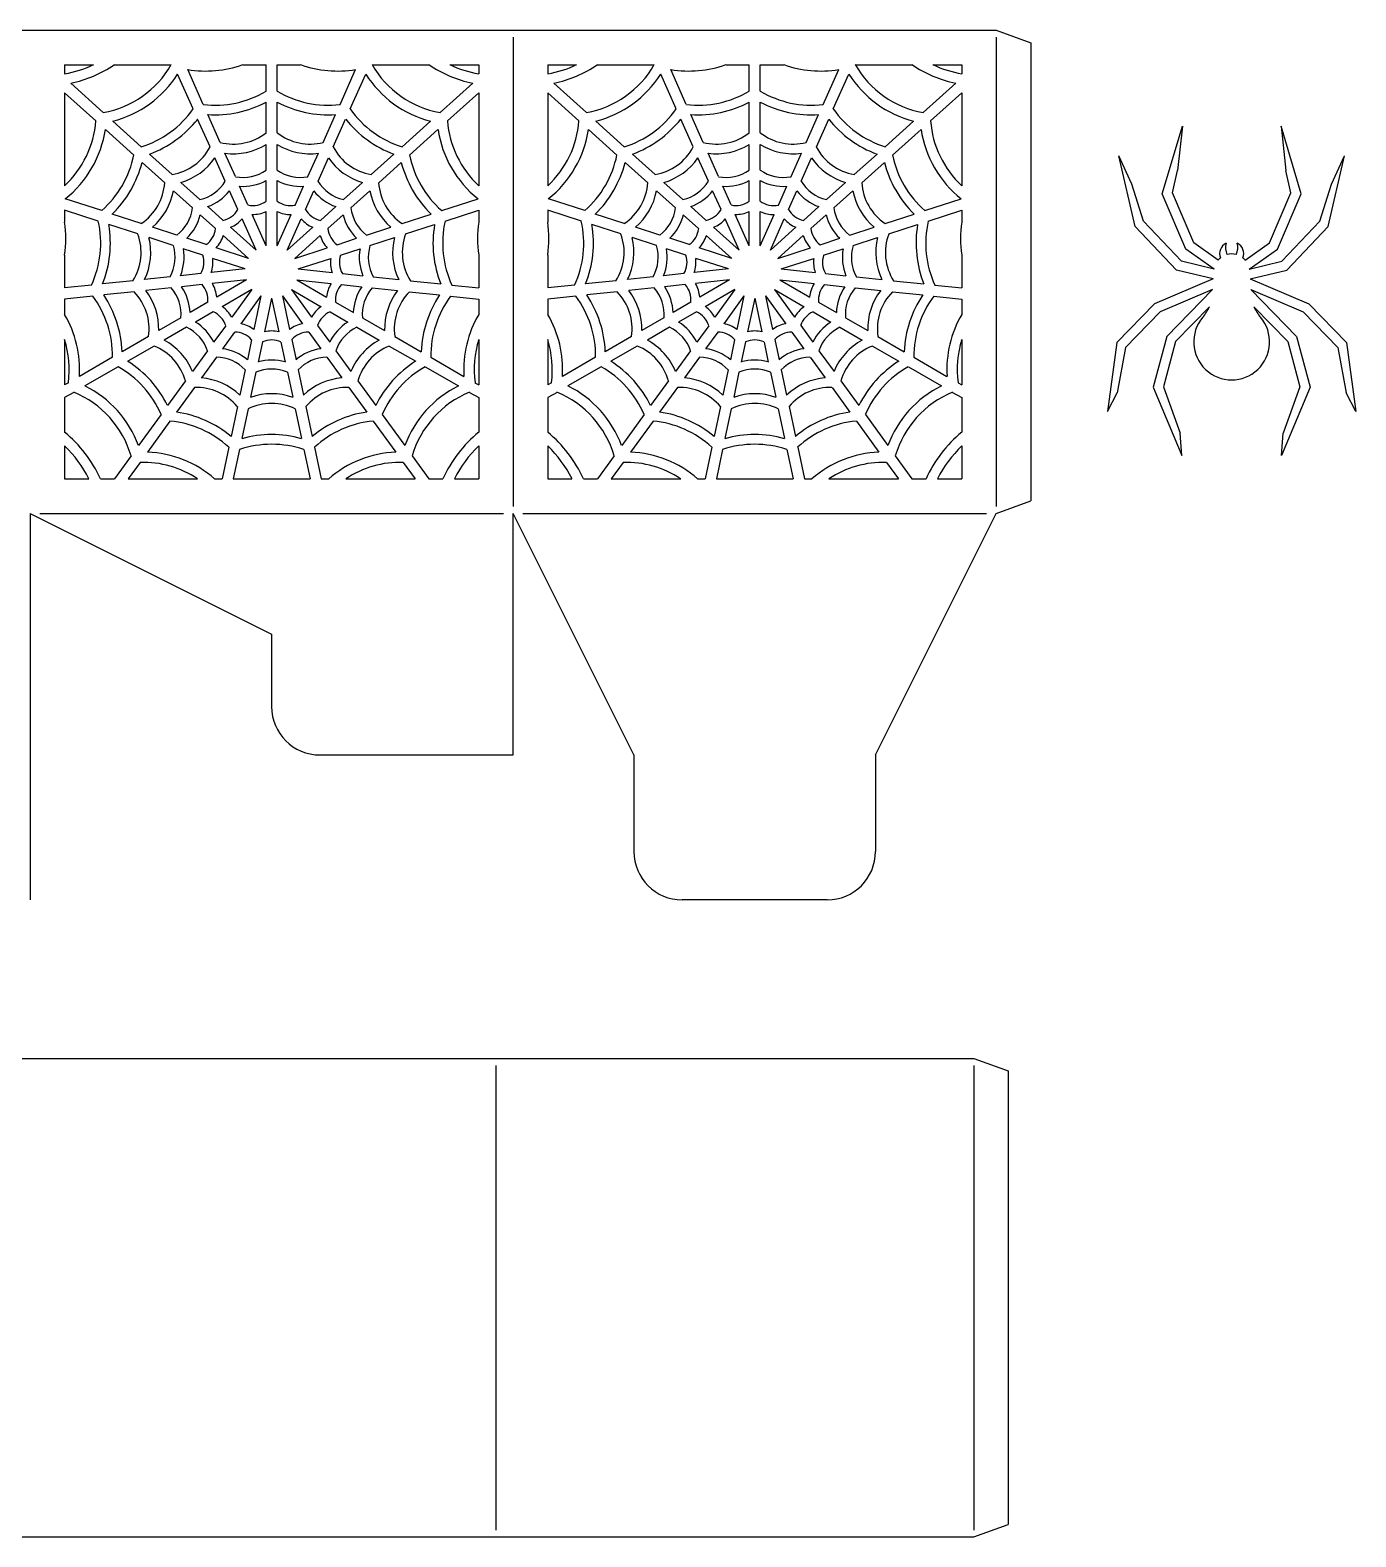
# Model space of a CAD drawing. Extents: x 50 to 382, y 132 to 350.
# Drawn here: x 190.1 to 382.2, y 131.5 to 349.8 of the extents above; entities that cross this region are included whole.
import ezdxf

# ---------------------------------------------------------------- set-up
doc = ezdxf.new("R2010")
doc.units = 0
doc.layers.get('0').update_dxf_attribs({"linetype": 'CONTINUOUS'})

msp = doc.modelspace()

# ---------------------------------------------------------------- linework, layer by layer
for p, q in [((50.07, 349.81), (330.07, 349.81)), ((330.07, 349.81), (335.07, 347.99)), ((260.07, 348.81), (260.07, 280.81)), ((330.07, 348.81), (330.07, 280.81)), ((335.07, 347.99), (335.07, 281.64)), ((195.07, 344.81), (195.07, 343.47)), ((195.07, 344.81), (199.26, 344.81)), ((202.31, 344.81), (210.51, 344.81)), ((213.7, 338.39), (211.45, 343.45)), ((215.16, 339.04), (212.91, 344.1)), ((220.88, 344.81), (224.27, 344.81)), ((224.27, 340.97), (224.27, 344.81)), ((225.87, 340.97), (225.87, 344.81)), ((225.87, 344.81), (229.27, 344.81)), ((234.98, 339.04), (237.24, 344.1)), ((236.44, 338.39), (238.7, 343.45)), ((239.63, 344.81), (247.84, 344.81)), ((250.89, 344.81), (255.07, 344.81)), ((255.07, 344.81), (255.07, 343.47)), ((265.07, 344.81), (265.07, 343.47)), ((265.07, 344.81), (269.26, 344.81)), ((272.31, 344.81), (280.51, 344.81)), ((283.7, 338.39), (281.45, 343.45)), ((285.16, 339.04), (282.91, 344.1)), ((290.88, 344.81), (294.27, 344.81)), ((294.27, 340.97), (294.27, 344.81)), ((295.87, 340.97), (295.87, 344.81)), ((295.87, 344.81), (299.27, 344.81)), ((304.98, 339.04), (307.24, 344.1)), ((306.44, 338.39), (308.7, 343.45)), ((309.63, 344.81), (317.84, 344.81)), ((320.89, 344.81), (325.07, 344.81)), ((325.07, 344.81), (325.07, 343.47)), ((199.6, 336.67), (195.07, 340.75)), ((195.07, 340.75), (195.07, 327.27)), ((200.67, 337.86), (195.95, 342.12)), ((249.47, 337.86), (254.2, 342.12)), ((250.54, 336.67), (255.07, 340.75)), ((255.07, 340.75), (255.07, 327.27)), ((269.6, 336.67), (265.07, 340.75)), ((265.07, 340.75), (265.07, 327.27)), ((270.67, 337.86), (265.95, 342.12)), ((319.47, 337.86), (324.2, 342.12)), ((320.54, 336.67), (325.07, 340.75)), ((325.07, 340.75), (325.07, 327.27)), ((224.27, 334.95), (224.27, 339.37)), ((225.87, 334.95), (225.87, 339.37)), ((294.27, 334.95), (294.27, 339.37)), ((295.87, 334.95), (295.87, 339.37)), ((206.17, 332.91), (202.05, 336.62)), ((216.15, 332.89), (214.35, 336.92)), ((217.61, 333.54), (215.82, 337.57)), ((232.53, 333.54), (234.33, 337.57)), ((234, 332.89), (235.79, 336.92)), ((243.98, 332.91), (248.1, 336.62)), ((276.17, 332.91), (272.05, 336.62)), ((286.15, 332.89), (284.35, 336.92)), ((287.61, 333.54), (285.82, 337.57)), ((302.53, 333.54), (304.33, 337.57)), ((304, 332.89), (305.79, 336.92)), ((313.98, 332.91), (318.1, 336.62)), ((205.1, 331.72), (200.98, 335.44)), ((245.05, 331.72), (249.17, 335.44)), ((275.1, 331.72), (270.98, 335.44)), ((315.05, 331.72), (319.17, 335.44)), ((354.13, 326.1), (357.04, 335.89)), ((357.04, 335.89), (356.32, 329.47)), ((374.23, 326.1), (371.33, 335.89)), ((371.33, 335.89), (372.04, 329.47)), ((210.64, 328.89), (207.36, 331.84)), ((219.82, 328.59), (218.31, 331.98)), ((224.27, 329.54), (224.27, 333.25)), ((225.87, 329.54), (225.87, 333.25)), ((230.33, 328.59), (231.84, 331.98)), ((239.5, 328.88), (242.79, 331.84)), ((280.64, 328.89), (277.36, 331.84)), ((289.82, 328.59), (288.31, 331.98)), ((294.27, 329.54), (294.27, 333.25)), ((295.87, 329.54), (295.87, 333.25)), ((300.33, 328.59), (301.84, 331.98)), ((309.5, 328.88), (312.79, 331.84)), ((209.57, 327.69), (206.29, 330.65)), ((218.35, 327.94), (216.85, 331.33)), ((231.79, 327.94), (233.3, 331.33)), ((240.58, 327.7), (243.86, 330.65)), ((279.57, 327.69), (276.29, 330.65)), ((288.35, 327.94), (286.85, 331.33)), ((301.79, 327.94), (303.3, 331.33)), ((310.58, 327.7), (313.86, 330.65)), ((350.18, 321.39), (347.84, 331.58)), ((349.72, 327.52), (347.84, 331.58)), ((378.18, 321.39), (380.53, 331.58)), ((378.64, 327.52), (380.53, 331.58)), ((214.67, 325.26), (211.91, 327.74)), ((224.27, 325.03), (224.27, 328.02)), ((225.87, 325.05), (225.87, 328.02)), ((235.48, 325.26), (238.24, 327.74)), ((284.67, 325.26), (281.91, 327.74)), ((294.27, 325.03), (294.27, 328.02)), ((295.87, 325.05), (295.87, 328.02)), ((305.48, 325.26), (308.24, 327.74)), ((351.42, 322.12), (349.72, 327.52)), ((355.59, 326.23), (356.32, 329.47)), ((372.77, 326.23), (372.04, 329.47)), ((376.94, 322.12), (378.64, 327.52)), ((200.44, 323.66), (195.17, 325.37)), ((213.6, 324.07), (210.84, 326.55)), ((220.19, 323.82), (218.97, 326.55)), ((221.64, 324.49), (220.43, 327.2)), ((228.5, 324.48), (229.71, 327.2)), ((229.97, 323.84), (231.18, 326.55)), ((236.55, 324.07), (239.31, 326.55)), ((249.71, 323.66), (254.98, 325.37)), ((270.44, 323.66), (265.17, 325.37)), ((283.6, 324.07), (280.84, 326.55)), ((290.19, 323.82), (288.97, 326.55)), ((291.64, 324.49), (290.43, 327.2)), ((298.5, 324.48), (299.71, 327.2)), ((299.97, 323.84), (301.18, 326.55)), ((306.55, 324.07), (309.31, 326.55)), ((319.71, 323.66), (324.98, 325.37)), ((357.56, 318.06), (354.13, 326.1)), ((358.69, 318.98), (355.59, 326.23)), ((369.68, 318.98), (372.77, 326.23)), ((370.81, 318.06), (374.23, 326.1)), ((199.95, 322.14), (195.07, 323.72)), ((195.07, 323.72), (195.07, 321.98)), ((206.17, 321.8), (201.97, 323.16)), ((216.94, 321.06), (214.72, 323.06)), ((218, 322.26), (215.8, 324.24)), ((224.27, 318.58), (222.25, 323.12)), ((224.27, 318.58), (224.27, 323.55)), ((225.87, 318.58), (225.87, 323.55)), ((225.87, 318.58), (227.89, 323.12)), ((232.13, 322.25), (234.35, 324.24)), ((233.22, 321.07), (235.42, 323.06)), ((243.98, 321.8), (248.18, 323.16)), ((250.2, 322.14), (255.07, 323.72)), ((255.07, 323.72), (255.07, 321.98)), ((269.95, 322.14), (265.07, 323.72)), ((265.07, 323.72), (265.07, 321.98)), ((276.17, 321.8), (271.97, 323.16)), ((286.94, 321.06), (284.72, 323.06)), ((288, 322.26), (285.8, 324.24)), ((294.27, 318.58), (292.25, 323.12)), ((294.27, 318.58), (294.27, 323.55)), ((295.87, 318.58), (295.87, 323.55)), ((295.87, 318.58), (297.89, 323.12)), ((302.13, 322.25), (304.35, 324.24)), ((303.22, 321.07), (305.42, 323.06)), ((313.98, 321.8), (318.18, 323.16)), ((320.2, 322.14), (325.07, 323.72)), ((325.07, 323.72), (325.07, 321.98)), ((205.67, 320.28), (201.47, 321.64)), ((211.32, 320.12), (207.79, 321.27)), ((222.81, 317.93), (219.12, 321.25)), ((222.81, 317.93), (220.79, 322.47)), ((227.34, 317.93), (229.36, 322.47)), ((227.34, 317.93), (231.03, 321.25)), ((238.83, 320.12), (242.36, 321.27)), ((244.48, 320.28), (248.68, 321.64)), ((275.67, 320.28), (271.47, 321.64)), ((281.32, 320.12), (277.79, 321.27)), ((292.81, 317.93), (289.12, 321.25)), ((292.81, 317.93), (290.79, 322.47)), ((297.34, 317.93), (299.36, 322.47)), ((297.34, 317.93), (301.03, 321.25)), ((308.83, 320.12), (312.36, 321.27)), ((314.48, 320.28), (318.68, 321.64)), ((356.2, 315.06), (350.18, 321.39)), ((356.93, 316.32), (351.42, 322.12)), ((371.43, 316.32), (376.94, 322.12)), ((372.16, 315.06), (378.18, 321.39)), ((210.82, 318.6), (207.3, 319.75)), ((215.59, 318.74), (212.76, 319.66)), ((221.74, 316.74), (218.05, 320.06)), ((228.41, 316.74), (232.1, 320.06)), ((234.55, 318.73), (237.39, 319.66)), ((239.32, 318.6), (242.85, 319.75)), ((280.82, 318.6), (277.3, 319.75)), ((285.59, 318.74), (282.76, 319.66)), ((291.74, 316.74), (288.05, 320.06)), ((298.41, 316.74), (302.1, 320.06)), ((304.55, 318.73), (307.39, 319.66)), ((309.32, 318.6), (312.85, 319.75)), ((362.22, 316.51), (358.69, 318.98)), ((366.14, 316.51), (369.68, 318.98)), ((195.07, 317.23), (195.07, 312.46)), ((215.11, 317.21), (212.27, 318.13)), ((221.25, 315.22), (216.52, 316.75)), ((221.74, 316.74), (217.02, 318.27)), ((228.41, 316.74), (233.13, 318.27)), ((228.9, 315.22), (233.63, 316.75)), ((235.06, 317.22), (237.88, 318.13)), ((255.07, 317.23), (255.07, 312.46)), ((265.07, 317.23), (265.07, 312.46)), ((285.11, 317.21), (282.27, 318.13)), ((291.25, 315.22), (286.52, 316.75)), ((291.74, 316.74), (287.02, 318.27)), ((298.41, 316.74), (303.13, 318.27)), ((298.9, 315.22), (303.63, 316.75)), ((305.06, 317.22), (307.88, 318.13)), ((325.07, 317.23), (325.07, 312.46)), ((361.65, 315.2), (357.56, 318.06)), ((366.72, 315.2), (370.81, 318.06)), ((214.81, 314.54), (211.86, 314.23)), ((221.25, 315.22), (216.31, 314.7)), ((228.9, 315.22), (233.84, 314.7)), ((235.32, 314.54), (238.29, 314.23)), ((284.81, 314.54), (281.86, 314.23)), ((291.25, 315.22), (286.31, 314.7)), ((298.9, 315.22), (303.84, 314.7)), ((305.32, 314.54), (308.29, 314.23)), ((361.52, 313.79), (356.2, 315.06)), ((361.65, 315.2), (356.93, 316.32)), ((366.72, 315.2), (371.43, 316.32)), ((366.84, 313.79), (372.16, 315.06)), ((198.97, 312.87), (195.07, 312.46)), ((204.96, 313.5), (200.57, 313.04)), ((210.35, 314.07), (206.66, 313.68)), ((210.51, 312.48), (206.83, 312.09)), ((214.99, 312.95), (212.02, 312.64)), ((221.41, 313.62), (216.47, 313.11)), ((221.41, 313.62), (217.11, 311.14)), ((222.21, 312.24), (217.91, 309.75)), ((222.21, 312.24), (219.29, 308.22)), ((227.93, 312.24), (230.85, 308.22)), ((227.93, 312.24), (232.24, 309.75)), ((228.73, 313.62), (233.04, 311.14)), ((228.73, 313.62), (233.67, 313.11)), ((235.17, 312.95), (238.12, 312.64)), ((239.63, 312.48), (243.32, 312.09)), ((239.8, 314.07), (243.49, 313.68)), ((245.19, 313.5), (249.58, 313.04)), ((251.17, 312.87), (255.07, 312.46)), ((268.97, 312.87), (265.07, 312.46)), ((274.96, 313.5), (270.57, 313.04)), ((280.35, 314.07), (276.66, 313.68)), ((280.51, 312.48), (276.83, 312.09)), ((284.99, 312.95), (282.02, 312.64)), ((291.41, 313.62), (286.47, 313.11)), ((291.41, 313.62), (287.11, 311.14)), ((292.21, 312.24), (287.91, 309.75)), ((292.21, 312.24), (289.29, 308.22)), ((297.93, 312.24), (300.85, 308.22)), ((297.93, 312.24), (302.24, 309.75)), ((298.73, 313.62), (303.04, 311.14)), ((298.73, 313.62), (303.67, 313.11)), ((305.17, 312.95), (308.12, 312.64)), ((309.63, 312.48), (313.32, 312.09)), ((309.8, 314.07), (313.49, 313.68)), ((315.19, 313.5), (319.58, 313.04)), ((321.17, 312.87), (325.07, 312.46)), ((361.52, 313.79), (353.02, 310.16)), ((361.41, 312.22), (353.83, 308.98)), ((361.41, 312.22), (354.8, 305.44)), ((366.84, 313.79), (375.35, 310.16)), ((366.96, 312.22), (373.56, 305.44)), ((366.96, 312.22), (374.54, 308.98)), ((199.14, 311.28), (195.07, 310.86)), ((195.07, 310.86), (195.07, 308.63)), ((205.13, 311.91), (200.73, 311.45)), ((215.81, 310.39), (213.24, 308.9)), ((223.51, 311.3), (220.59, 307.28)), ((223.51, 311.3), (222.48, 306.44)), ((225.07, 310.97), (224.04, 306.11)), ((225.07, 310.97), (226.11, 306.11)), ((226.64, 311.3), (227.67, 306.44)), ((226.64, 311.3), (229.56, 307.28)), ((234.32, 310.4), (236.91, 308.9)), ((245.02, 311.91), (249.41, 311.45)), ((251.01, 311.28), (255.07, 310.86)), ((255.07, 310.86), (255.07, 308.63)), ((269.14, 311.28), (265.07, 310.86)), ((265.07, 310.86), (265.07, 308.63)), ((275.13, 311.91), (270.73, 311.45)), ((285.81, 310.39), (283.24, 308.9)), ((293.51, 311.3), (290.59, 307.28)), ((293.51, 311.3), (292.48, 306.44)), ((295.07, 310.97), (294.04, 306.11)), ((295.07, 310.97), (296.11, 306.11)), ((296.64, 311.3), (297.67, 306.44)), ((296.64, 311.3), (299.56, 307.28)), ((304.32, 310.4), (306.91, 308.9)), ((315.02, 311.91), (319.41, 311.45)), ((321.01, 311.28), (325.07, 310.86)), ((325.07, 310.86), (325.07, 308.63)), ((353.02, 310.16), (347.54, 304.55)), ((375.35, 310.16), (380.82, 304.55)), ((211.92, 308.14), (208.71, 306.29)), ((216.62, 309.01), (214.04, 307.52)), ((233.54, 309), (236.11, 307.52)), ((238.22, 308.14), (241.44, 306.29)), ((281.92, 308.14), (278.71, 306.29)), ((286.62, 309.01), (284.04, 307.52)), ((303.54, 309), (306.11, 307.52)), ((308.22, 308.14), (311.44, 306.29)), ((353.83, 308.98), (348.82, 303.85)), ((360.95, 309.74), (356.06, 304.73)), ((367.41, 309.74), (372.3, 304.73)), ((374.54, 308.98), (379.55, 303.85)), ((212.72, 306.76), (209.51, 304.9)), ((218.41, 307), (216.66, 304.6)), ((219.71, 306.08), (217.96, 303.66)), ((230.44, 306.06), (232.19, 303.66)), ((231.73, 307.02), (233.48, 304.6)), ((237.42, 306.76), (240.64, 304.9)), ((282.72, 306.76), (279.51, 304.9)), ((288.41, 307), (286.66, 304.6)), ((289.71, 306.08), (287.96, 303.66)), ((300.44, 306.06), (302.19, 303.66)), ((301.73, 307.02), (303.48, 304.6)), ((307.42, 306.76), (310.64, 304.9)), ((195.07, 304.98), (195.07, 298.42)), ((207.23, 305.44), (203.41, 303.23)), ((208.03, 304.05), (204.21, 301.84)), ((222.16, 304.97), (221.55, 302.06)), ((223.73, 304.65), (223.11, 301.73)), ((226.42, 304.63), (227.04, 301.73)), ((227.98, 304.98), (228.6, 302.06)), ((242.12, 304.05), (245.94, 301.84)), ((242.91, 305.44), (246.74, 303.23)), ((255.07, 304.98), (255.07, 298.42)), ((265.07, 304.98), (265.07, 298.42)), ((277.23, 305.44), (273.41, 303.23)), ((278.03, 304.05), (274.21, 301.84)), ((292.16, 304.97), (291.55, 302.06)), ((293.73, 304.65), (293.11, 301.73)), ((296.42, 304.63), (297.04, 301.73)), ((297.98, 304.98), (298.6, 302.06)), ((312.12, 304.05), (315.94, 301.84)), ((312.91, 305.44), (316.74, 303.23)), ((325.07, 304.98), (325.07, 298.42)), ((347.54, 304.55), (346.18, 294.56)), ((348.82, 303.85), (347.59, 297.28)), ((354.8, 305.44), (352.83, 298.07)), ((356.06, 304.73), (354.29, 298.14)), ((372.3, 304.73), (374.07, 298.14)), ((373.56, 305.44), (375.54, 298.07)), ((379.55, 303.85), (380.78, 297.28)), ((380.82, 304.55), (382.18, 294.56)), ((202.02, 302.43), (197.21, 299.65)), ((215.77, 303.37), (213.59, 300.37)), ((217.07, 302.43), (214.89, 299.43)), ((233.08, 302.43), (235.26, 299.43)), ((234.38, 303.37), (236.56, 300.37)), ((248.13, 302.43), (252.93, 299.65)), ((272.02, 302.43), (267.21, 299.65)), ((285.77, 303.37), (283.59, 300.37)), ((287.07, 302.43), (284.89, 299.43)), ((303.08, 302.43), (305.26, 299.43)), ((304.38, 303.37), (306.56, 300.37)), ((318.13, 302.43), (322.93, 299.65)), ((202.82, 301.04), (198.01, 298.27)), ((221.23, 300.58), (220.46, 296.95)), ((222.79, 300.25), (222.02, 296.62)), ((227.35, 300.25), (228.12, 296.62)), ((228.92, 300.58), (229.69, 296.95)), ((247.33, 301.04), (252.13, 298.27)), ((272.82, 301.04), (268.01, 298.27)), ((291.23, 300.58), (290.46, 296.95)), ((292.79, 300.25), (292.02, 296.62)), ((297.35, 300.25), (298.12, 296.62)), ((298.92, 300.58), (299.69, 296.95)), ((317.33, 301.04), (322.13, 298.27)), ((195.62, 298.73), (195.07, 298.42)), ((196.42, 297.34), (195.07, 296.57)), ((212.59, 298.99), (209.99, 295.42)), ((213.88, 298.05), (211.29, 294.48)), ((236.27, 298.05), (238.86, 294.48)), ((237.56, 298.99), (240.15, 295.42)), ((253.73, 297.34), (255.07, 296.57)), ((254.53, 298.73), (255.07, 298.42)), ((265.62, 298.73), (265.07, 298.42)), ((266.42, 297.34), (265.07, 296.57)), ((282.59, 298.99), (279.99, 295.42)), ((283.88, 298.05), (281.29, 294.48)), ((306.27, 298.05), (308.86, 294.48)), ((307.56, 298.99), (310.15, 295.42)), ((323.73, 297.34), (325.07, 296.57)), ((324.53, 298.73), (325.07, 298.42)), ((346.18, 294.56), (347.59, 297.28)), ((352.83, 298.07), (356.94, 288.2)), ((354.29, 298.14), (356.71, 291.41)), ((375.54, 298.07), (371.42, 288.2)), ((374.07, 298.14), (371.65, 291.41)), ((382.18, 294.56), (380.78, 297.28)), ((195.07, 296.57), (195.07, 291.57)), ((220.1, 295.28), (219.19, 290.96)), ((221.67, 294.95), (220.75, 290.63)), ((228.48, 294.95), (229.4, 290.63)), ((230.04, 295.28), (230.96, 290.96)), ((255.07, 296.57), (255.07, 291.57)), ((265.07, 296.57), (265.07, 291.57)), ((290.1, 295.28), (289.19, 290.96)), ((291.67, 294.95), (290.75, 290.63)), ((298.48, 294.95), (299.4, 290.63)), ((300.04, 295.28), (300.96, 290.96)), ((325.07, 296.57), (325.07, 291.57)), ((209.05, 294.12), (205.79, 289.63)), ((210.34, 293.18), (207.08, 288.69)), ((239.8, 293.18), (243.06, 288.69)), ((241.1, 294.12), (244.36, 289.63)), ((279.05, 294.12), (275.79, 289.63)), ((280.34, 293.18), (277.08, 288.69)), ((309.8, 293.18), (313.06, 288.69)), ((311.1, 294.12), (314.36, 289.63)), ((356.94, 288.2), (356.71, 291.41)), ((371.42, 288.2), (371.65, 291.41)), ((195.07, 289.57), (195.07, 284.81)), ((204.7, 288.14), (202.29, 284.81)), ((218.85, 289.39), (217.88, 284.81)), ((220.42, 289.06), (219.51, 284.81)), ((229.73, 289.06), (230.63, 284.81)), ((231.3, 289.39), (232.27, 284.81)), ((245.44, 288.14), (247.86, 284.81)), ((255.07, 289.57), (255.07, 284.81)), ((265.07, 289.57), (265.07, 284.81)), ((274.7, 288.14), (272.29, 284.81)), ((288.85, 289.39), (287.88, 284.81)), ((290.42, 289.06), (289.51, 284.81)), ((299.73, 289.06), (300.63, 284.81)), ((301.3, 289.39), (302.27, 284.81)), ((315.44, 288.14), (317.86, 284.81)), ((325.07, 289.57), (325.07, 284.81)), ((206, 287.2), (204.27, 284.81)), ((244.15, 287.2), (245.88, 284.81)), ((276, 287.2), (274.27, 284.81)), ((314.15, 287.2), (315.88, 284.81)), ((195.07, 284.81), (198.59, 284.81)), ((200.25, 284.81), (202.29, 284.81)), ((204.27, 284.81), (214.34, 284.81)), ((216.8, 284.81), (217.88, 284.81)), ((219.51, 284.81), (230.63, 284.81)), ((232.27, 284.81), (233.35, 284.81)), ((235.81, 284.81), (245.88, 284.81)), ((247.86, 284.81), (249.89, 284.81)), ((251.55, 284.81), (255.07, 284.81)), ((265.07, 284.81), (268.59, 284.81)), ((270.25, 284.81), (272.29, 284.81)), ((274.27, 284.81), (284.34, 284.81)), ((286.8, 284.81), (287.88, 284.81)), ((289.51, 284.81), (300.63, 284.81)), ((302.27, 284.81), (303.35, 284.81)), ((305.81, 284.81), (315.88, 284.81)), ((317.86, 284.81), (319.89, 284.81)), ((321.55, 284.81), (325.07, 284.81)), ((330.07, 279.81), (335.07, 281.64)), ((190.07, 279.81), (190.07, 223.81)), ((190.07, 279.81), (225.07, 262.31)), ((191.47, 279.81), (258.67, 279.81)), ((260.07, 244.81), (260.07, 279.81)), ((277.57, 244.81), (260.07, 279.81)), ((261.47, 279.81), (328.67, 279.81)), ((312.57, 244.81), (330.07, 279.81)), ((225.07, 262.31), (225.07, 251.81)), ((232.07, 244.81), (260.07, 244.81)), ((277.57, 244.81), (277.57, 230.81)), ((312.57, 244.81), (312.57, 230.81)), ((305.57, 223.81), (284.57, 223.81)), ((49.64, 200.83), (326.84, 200.83)), ((326.84, 200.83), (331.79, 199.03)), ((257.54, 199.84), (257.54, 132.52)), ((326.84, 199.84), (326.84, 132.52)), ((331.79, 199.03), (331.79, 133.34)), ((326.84, 131.53), (331.79, 133.34)), ((49.64, 131.53), (326.84, 131.53))]:
    msp.add_line(p, q)
for centre, radius, start, end in [((191.94, 360.42), 17.24, 280.4842, 295.1276), ((191.94, 360.42), 18.74, 282.3561, 303.6021), ((198.13, 351.9), 14.27, 280.2857, 330.2179), ((198.13, 351.9), 15.77, 284.3888, 327.6112), ((215.54, 359.66), 15.77, 260.3888, 289.7751), ((234.61, 359.66), 15.77, 250.2249, 279.6112), ((252.02, 351.9), 15.77, 212.3888, 255.6112), ((252.02, 351.9), 14.27, 209.7821, 259.7143), ((258.21, 360.42), 18.74, 236.3979, 257.6439), ((258.21, 360.42), 17.24, 244.8724, 259.5158), ((261.94, 360.42), 17.24, 280.4842, 295.1276), ((261.94, 360.42), 18.74, 282.3561, 303.6021), ((268.13, 351.9), 14.27, 280.2857, 330.2179), ((268.13, 351.9), 15.77, 284.3888, 327.6112), ((285.54, 359.66), 15.77, 260.3888, 289.7751), ((304.61, 359.66), 15.77, 250.2249, 279.6112), ((322.02, 351.9), 15.77, 212.3888, 255.6112), ((322.02, 351.9), 14.27, 209.7821, 259.7143), ((328.21, 360.42), 18.74, 236.3979, 257.6439), ((328.21, 360.42), 17.24, 244.8724, 259.5158), ((216.86, 353.46), 14.52, 263.2958, 300.7042), ((233.29, 353.46), 14.52, 239.2958, 276.7042), ((286.86, 353.46), 14.52, 263.2958, 300.7042), ((303.29, 353.46), 14.52, 239.2958, 276.7042), ((201.85, 346.78), 14.52, 287.2958, 324.7042), ((216.86, 353.46), 15.92, 266.2441, 297.7559), ((233.29, 353.46), 15.92, 242.2441, 273.7559), ((248.3, 346.78), 14.52, 215.2958, 252.7042), ((271.85, 346.78), 14.52, 287.2958, 324.7042), ((286.86, 353.46), 15.92, 266.2441, 297.7559), ((303.29, 353.46), 15.92, 242.2441, 273.7559), ((318.3, 346.78), 14.52, 215.2958, 252.7042), ((185.37, 337.74), 14.27, 312.8282, 355.7143), ((201.85, 346.78), 15.92, 290.2441, 321.7559), ((248.3, 346.78), 15.92, 218.2441, 249.7559), ((264.78, 337.74), 14.27, 184.2857, 227.1718), ((255.37, 337.74), 14.27, 312.8282, 355.7143), ((271.85, 346.78), 15.92, 290.2441, 321.7559), ((318.3, 346.78), 15.92, 218.2441, 249.7559), ((334.78, 337.74), 14.27, 184.2857, 227.1718), ((185.37, 337.74), 15.77, 308.3888, 351.6112), ((219.52, 340.97), 7.67, 255.6345, 308.3227), ((230.64, 340.97), 7.67, 231.6345, 284.3227), ((264.78, 337.74), 15.77, 188.3888, 231.6112), ((255.37, 337.74), 15.77, 308.3888, 351.6112), ((289.52, 340.97), 7.67, 255.6345, 308.3227), ((300.64, 340.97), 7.67, 231.6345, 284.3227), ((334.78, 337.74), 15.77, 188.3888, 231.6112), ((209.36, 336.45), 7.67, 279.6345, 332.3227), ((219.52, 340.97), 9.07, 262.3385, 301.6281), ((230.64, 340.97), 9.07, 238.3385, 277.6281), ((240.79, 336.45), 7.67, 207.6345, 260.3227), ((279.36, 336.45), 7.67, 279.6345, 332.3227), ((289.52, 340.97), 9.07, 262.3385, 301.6281), ((300.64, 340.97), 9.07, 238.3385, 277.6281), ((310.79, 336.45), 7.67, 207.6345, 260.3227), ((190.86, 334.57), 14.52, 311.2958, 348.7042), ((190.86, 334.57), 15.92, 314.2441, 345.7559), ((209.36, 336.45), 9.07, 286.3385, 325.6281), ((240.79, 336.45), 9.07, 214.3385, 253.6281), ((259.29, 334.57), 15.92, 194.2441, 225.7559), ((259.29, 334.57), 14.52, 191.2958, 228.7042), ((260.86, 334.57), 14.52, 311.2958, 348.7042), ((260.86, 334.57), 15.92, 314.2441, 345.7559), ((279.36, 336.45), 9.07, 286.3385, 325.6281), ((310.79, 336.45), 9.07, 214.3385, 253.6281), ((329.29, 334.57), 15.92, 194.2441, 225.7559), ((329.29, 334.57), 14.52, 191.2958, 228.7042), ((201.92, 328.19), 7.67, 303.6345, 356.3227), ((213.31, 331), 5.9, 283.2649, 328.7351), ((220.91, 334.38), 5.9, 259.2649, 304.7351), ((220.91, 334.38), 7.2, 266.1698, 297.8302), ((229.23, 334.38), 5.9, 235.2649, 280.7351), ((229.23, 334.38), 7.2, 242.1698, 273.8302), ((236.83, 331), 5.9, 211.2649, 256.7351), ((248.23, 328.18), 7.67, 183.6345, 236.3227), ((271.92, 328.19), 7.67, 303.6345, 356.3227), ((283.31, 331), 5.9, 283.2649, 328.7351), ((290.91, 334.38), 5.9, 259.2649, 304.7351), ((290.91, 334.38), 7.2, 266.1698, 297.8302), ((299.23, 334.38), 5.9, 235.2649, 280.7351), ((299.23, 334.38), 7.2, 242.1698, 273.8302), ((306.83, 331), 5.9, 211.2649, 256.7351), ((318.23, 328.18), 7.67, 183.6345, 236.3227), ((201.92, 328.19), 9.07, 310.3385, 349.6281), ((213.31, 331), 7.2, 290.1698, 321.8302), ((236.83, 331), 7.2, 218.1698, 249.8302), ((248.23, 328.18), 9.07, 190.3385, 229.6281), ((271.92, 328.19), 9.07, 310.3385, 349.6281), ((283.31, 331), 7.2, 290.1698, 321.8302), ((306.83, 331), 7.2, 218.1698, 249.8302), ((318.23, 328.18), 9.07, 190.3385, 229.6281), ((207.75, 324.82), 5.9, 307.2649, 352.7351), ((207.75, 324.82), 7.2, 314.1698, 345.8302), ((217.33, 325.51), 3.32, 281.7463, 329.5569), ((222.34, 327.73), 3.32, 257.7463, 305.5569), ((222.34, 327.73), 4.62, 268.8589, 294.694), ((227.84, 327.72), 3.32, 233.7463, 281.5569), ((227.84, 327.72), 4.62, 244.8589, 270.694), ((232.85, 325.49), 3.32, 209.7463, 257.5569), ((242.4, 324.82), 7.2, 194.1698, 225.8302), ((242.4, 324.82), 5.9, 187.2649, 232.7351), ((277.75, 324.82), 5.9, 307.2649, 352.7351), ((277.75, 324.82), 7.2, 314.1698, 345.8302), ((287.33, 325.51), 3.32, 281.7463, 329.5569), ((292.34, 327.73), 3.32, 257.7463, 305.5569), ((292.34, 327.73), 4.62, 268.8589, 294.694), ((297.84, 327.72), 3.32, 233.7463, 281.5569), ((297.84, 327.72), 4.62, 244.8589, 270.694), ((302.85, 325.49), 3.32, 209.7463, 257.5569), ((312.4, 324.82), 7.2, 194.1698, 225.8302), ((312.4, 324.82), 5.9, 187.2649, 232.7351), ((179.48, 319.61), 15.77, 351.347, 8.653), ((185.78, 318.94), 14.52, 335.2958, 12.7042), ((185.78, 318.94), 15.92, 338.2441, 9.7559), ((213.65, 321.43), 3.32, 305.7463, 353.5569), ((217.33, 325.51), 4.62, 292.8589, 318.694), ((232.85, 325.49), 4.62, 220.8589, 246.694), ((236.52, 321.4), 3.32, 185.7463, 233.5569), ((264.37, 318.94), 15.92, 170.2441, 201.7559), ((264.37, 318.94), 14.52, 167.2958, 204.7042), ((270.67, 319.61), 15.77, 171.347, 188.653), ((249.48, 319.61), 15.77, 351.347, 8.653), ((255.78, 318.94), 14.52, 335.2958, 12.7042), ((255.78, 318.94), 15.92, 338.2441, 9.7559), ((283.65, 321.43), 3.32, 305.7463, 353.5569), ((287.33, 325.51), 4.62, 292.8589, 318.694), ((302.85, 325.49), 4.62, 220.8589, 246.694), ((306.52, 321.4), 3.32, 185.7463, 233.5569), ((334.37, 318.94), 15.92, 170.2441, 201.7559), ((334.37, 318.94), 14.52, 167.2958, 204.7042), ((340.67, 319.61), 15.77, 171.347, 188.653), ((198.48, 317.61), 7.67, 327.6345, 20.3227), ((198.48, 317.61), 9.07, 334.3385, 13.6281), ((213.65, 321.43), 4.62, 316.8589, 342.694), ((236.52, 321.4), 4.62, 196.8589, 222.694), ((251.67, 317.61), 9.07, 166.3385, 205.6281), ((251.67, 317.61), 7.67, 159.6345, 212.3227), ((268.48, 317.61), 7.67, 327.6345, 20.3227), ((268.48, 317.61), 9.07, 334.3385, 13.6281), ((283.65, 321.43), 4.62, 316.8589, 342.694), ((306.52, 321.4), 4.62, 196.8589, 222.694), ((321.67, 317.61), 9.07, 166.3385, 205.6281), ((321.67, 317.61), 7.67, 159.6345, 212.3227), ((364.1, 317.45), 1.66, 115.6678, 202.0083), ((365.96, 318.34), 2.66, 166.6592, 202.569), ((362.4, 318.34), 2.66, 337.431, 13.3408), ((364.27, 317.45), 1.66, 337.9917, 64.3322), ((205.18, 316.9), 5.9, 331.2649, 16.7351), ((205.18, 316.9), 7.2, 338.1698, 9.8302), ((211.94, 316.21), 3.32, 329.7463, 17.5569), ((211.94, 316.21), 4.62, 340.8589, 6.694), ((238.21, 316.18), 4.62, 172.8589, 198.694), ((238.21, 316.18), 3.32, 161.7463, 209.5569), ((244.97, 316.9), 7.2, 170.1698, 201.8302), ((244.97, 316.9), 5.9, 163.2649, 208.7351), ((275.18, 316.9), 5.9, 331.2649, 16.7351), ((275.18, 316.9), 7.2, 338.1698, 9.8302), ((281.94, 316.21), 3.32, 329.7463, 17.5569), ((281.94, 316.21), 4.62, 340.8589, 6.694), ((308.21, 316.18), 4.62, 172.8589, 198.694), ((308.21, 316.18), 3.32, 161.7463, 209.5569), ((314.97, 316.9), 7.2, 170.1698, 201.8302), ((314.97, 316.9), 5.9, 163.2649, 208.7351), ((364.18, 314.81), 2.59, 128.7624, 139.0852), ((364.18, 314.81), 2.59, 74.9719, 105.0281), ((364.18, 314.81), 2.59, 40.9148, 51.2376), ((206.05, 308.63), 5.9, 355.2649, 40.7351), ((206.05, 308.63), 7.2, 2.1698, 33.8302), ((212.51, 310.75), 3.32, 353.7463, 41.5569), ((212.51, 310.75), 4.62, 4.8589, 30.694), ((237.63, 310.72), 4.62, 148.8589, 174.694), ((237.63, 310.72), 3.32, 137.7463, 185.5569), ((244.1, 308.63), 7.2, 146.1698, 177.8302), ((244.1, 308.63), 5.9, 139.2649, 184.7351), ((276.05, 308.63), 5.9, 355.2649, 40.7351), ((276.05, 308.63), 7.2, 2.1698, 33.8302), ((282.51, 310.75), 3.32, 353.7463, 41.5569), ((282.51, 310.75), 4.62, 4.8589, 30.694), ((307.63, 310.72), 4.62, 148.8589, 174.694), ((307.63, 310.72), 3.32, 137.7463, 185.5569), ((314.1, 308.63), 7.2, 146.1698, 177.8302), ((314.1, 308.63), 5.9, 139.2649, 184.7351), ((187.5, 302.6), 14.52, 359.2958, 36.7042), ((187.5, 302.6), 15.92, 2.2441, 33.7559), ((199.64, 306.55), 7.67, 351.6345, 44.3227), ((199.64, 306.55), 9.07, 358.3385, 37.6281), ((250.51, 306.55), 9.07, 142.3385, 181.6281), ((250.51, 306.55), 7.67, 135.6345, 188.3227), ((262.65, 302.6), 15.92, 146.2441, 177.7559), ((262.65, 302.6), 14.52, 143.2958, 180.7042), ((257.5, 302.6), 14.52, 359.2958, 36.7042), ((257.5, 302.6), 15.92, 2.2441, 33.7559), ((269.64, 306.55), 7.67, 351.6345, 44.3227), ((269.64, 306.55), 9.07, 358.3385, 37.6281), ((320.51, 306.55), 9.07, 142.3385, 181.6281), ((320.51, 306.55), 7.67, 135.6345, 188.3227), ((332.65, 302.6), 15.92, 146.2441, 177.7559), ((332.65, 302.6), 14.52, 143.2958, 180.7042), ((181.47, 300.65), 15.77, 356.3888, 30.4252), ((215.25, 305.99), 3.32, 17.7463, 65.5569), ((215.25, 305.99), 4.62, 28.8589, 54.694), ((234.87, 305.97), 4.62, 124.8589, 150.694), ((234.87, 305.97), 3.32, 113.7463, 161.5569), ((268.68, 300.65), 15.77, 149.5748, 183.6112), ((251.47, 300.65), 15.77, 356.3888, 30.4252), ((285.25, 305.99), 3.32, 17.7463, 65.5569), ((285.25, 305.99), 4.62, 28.8589, 54.694), ((304.87, 305.97), 4.62, 124.8589, 150.694), ((304.87, 305.97), 3.32, 113.7463, 161.5569), ((338.68, 300.65), 15.77, 149.5748, 183.6112), ((364.18, 304.64), 5.5, 139.5347, 40.4653), ((355.43, 312.11), 6, 319.5347, 336.8318), ((372.93, 312.11), 6, 203.1682, 220.4653), ((210.21, 301.43), 5.9, 19.2649, 64.7351), ((210.21, 301.43), 7.2, 26.1698, 57.8302), ((219.69, 302.76), 3.32, 41.7463, 89.5569), ((219.69, 302.76), 4.62, 52.8589, 78.694), ((225.06, 301.61), 4.62, 76.8589, 102.694), ((230.43, 302.74), 4.62, 100.8589, 126.694), ((230.43, 302.74), 3.32, 89.7463, 137.5569), ((239.94, 301.43), 7.2, 122.1698, 153.8302), ((239.94, 301.43), 5.9, 115.2649, 160.7351), ((280.21, 301.43), 5.9, 19.2649, 64.7351), ((280.21, 301.43), 7.2, 26.1698, 57.8302), ((289.69, 302.76), 3.32, 41.7463, 89.5569), ((289.69, 302.76), 4.62, 52.8589, 78.694), ((295.06, 301.61), 4.62, 76.8589, 102.694), ((300.43, 302.74), 4.62, 100.8589, 126.694), ((300.43, 302.74), 3.32, 89.7463, 137.5569), ((309.94, 301.43), 7.2, 122.1698, 153.8302), ((309.94, 301.43), 5.9, 115.2649, 160.7351), ((181.47, 300.65), 14.27, 352.2857, 17.6542), ((205.2, 296.92), 7.67, 15.6345, 68.3227), ((205.2, 296.92), 9.07, 22.3385, 61.6281), ((216.94, 296.54), 7.2, 50.1698, 81.8302), ((225.06, 301.61), 3.32, 65.7463, 113.5569), ((233.21, 296.54), 7.2, 98.1698, 129.8302), ((244.95, 296.92), 9.07, 118.3385, 157.6281), ((244.95, 296.92), 7.67, 111.6345, 164.3227), ((268.68, 300.65), 14.27, 162.3458, 187.7143), ((251.47, 300.65), 14.27, 352.2857, 17.6542), ((275.2, 296.92), 7.67, 15.6345, 68.3227), ((275.2, 296.92), 9.07, 22.3385, 61.6281), ((286.94, 296.54), 7.2, 50.1698, 81.8302), ((295.06, 301.61), 3.32, 65.7463, 113.5569), ((303.21, 296.54), 7.2, 98.1698, 129.8302), ((314.95, 296.92), 9.07, 118.3385, 157.6281), ((314.95, 296.92), 7.67, 111.6345, 164.3227), ((338.68, 300.65), 14.27, 162.3458, 187.7143), ((195.71, 288.38), 15.92, 26.2441, 57.7559), ((216.94, 296.54), 5.9, 43.2649, 88.7351), ((225.07, 294.81), 7.2, 74.1698, 105.8302), ((233.21, 296.54), 5.9, 91.2649, 136.7351), ((254.43, 288.38), 15.92, 122.2441, 153.7559), ((265.71, 288.38), 15.92, 26.2441, 57.7559), ((286.94, 296.54), 5.9, 43.2649, 88.7351), ((295.07, 294.81), 7.2, 74.1698, 105.8302), ((303.21, 296.54), 5.9, 91.2649, 136.7351), ((324.43, 288.38), 15.92, 122.2441, 153.7559), ((195.71, 288.38), 14.52, 23.2958, 60.7042), ((214.19, 290.38), 9.07, 46.3385, 85.6281), ((225.07, 294.81), 5.9, 67.2649, 112.7351), ((235.95, 290.38), 9.07, 94.3385, 133.6281), ((254.43, 288.38), 14.52, 119.2958, 156.7042), ((265.71, 288.38), 14.52, 23.2958, 60.7042), ((284.19, 290.38), 9.07, 46.3385, 85.6281), ((295.07, 294.81), 5.9, 67.2649, 112.7351), ((305.95, 290.38), 9.07, 94.3385, 133.6281), ((324.43, 288.38), 14.52, 119.2958, 156.7042), ((191, 284.14), 14.27, 16.2857, 67.7143), ((191, 284.14), 15.77, 20.3888, 63.6112), ((214.19, 290.38), 7.67, 39.6345, 92.3227), ((225.07, 288.07), 9.07, 70.3385, 109.6281), ((235.95, 290.38), 7.67, 87.6345, 140.3227), ((259.14, 284.14), 15.77, 116.3888, 159.6112), ((259.14, 284.14), 14.27, 112.2857, 163.7143), ((261, 284.14), 14.27, 16.2857, 67.7143), ((261, 284.14), 15.77, 20.3888, 63.6112), ((284.19, 290.38), 7.67, 39.6345, 92.3227), ((295.07, 288.07), 9.07, 70.3385, 109.6281), ((305.95, 290.38), 7.67, 87.6345, 140.3227), ((329.14, 284.14), 15.77, 116.3888, 159.6112), ((329.14, 284.14), 14.27, 112.2857, 163.7143), ((225.07, 288.07), 7.67, 63.6345, 116.3227), ((295.07, 288.07), 7.67, 63.6345, 116.3227), ((209, 278.72), 14.52, 47.2958, 84.7042), ((209, 278.72), 15.92, 50.2441, 81.7559), ((241.14, 278.72), 15.92, 98.2441, 129.7559), ((241.14, 278.72), 14.52, 95.2958, 132.7042), ((279, 278.72), 14.52, 47.2958, 84.7042), ((279, 278.72), 15.92, 50.2441, 81.7559), ((311.14, 278.72), 15.92, 98.2441, 129.7559), ((311.14, 278.72), 14.52, 95.2958, 132.7042), ((183.18, 277.09), 18.74, 24.3368, 50.5988), ((225.07, 275.3), 15.92, 74.2441, 105.7559), ((266.97, 277.09), 18.74, 129.4012, 155.6632), ((253.18, 277.09), 18.74, 24.3368, 50.5988), ((295.07, 275.3), 15.92, 74.2441, 105.7559), ((336.97, 277.09), 18.74, 129.4012, 155.6632), ((183.18, 277.09), 17.24, 26.6125, 46.3722), ((206.43, 272.93), 15.77, 48.8744, 87.6112), ((225.07, 275.3), 14.52, 71.2958, 108.7042), ((243.72, 272.93), 15.77, 92.3888, 131.1256), ((266.97, 277.09), 17.24, 133.6278, 153.3875), ((253.18, 277.09), 17.24, 26.6125, 46.3722), ((276.43, 272.93), 15.77, 48.8744, 87.6112), ((295.07, 275.3), 14.52, 71.2958, 108.7042), ((313.72, 272.93), 15.77, 92.3888, 131.1256), ((336.97, 277.09), 17.24, 133.6278, 153.3875), ((206.43, 272.93), 14.27, 56.3488, 91.7143), ((243.72, 272.93), 14.27, 88.2857, 123.6512), ((276.43, 272.93), 14.27, 56.3488, 91.7143), ((313.72, 272.93), 14.27, 88.2857, 123.6512), ((232.07, 251.81), 7, 180, 270), ((284.57, 230.81), 7, 180, 270), ((305.57, 230.81), 7, 270, 0)]:
    msp.add_arc(centre, radius, start, end)

doc.saveas('drawing.dxf')
